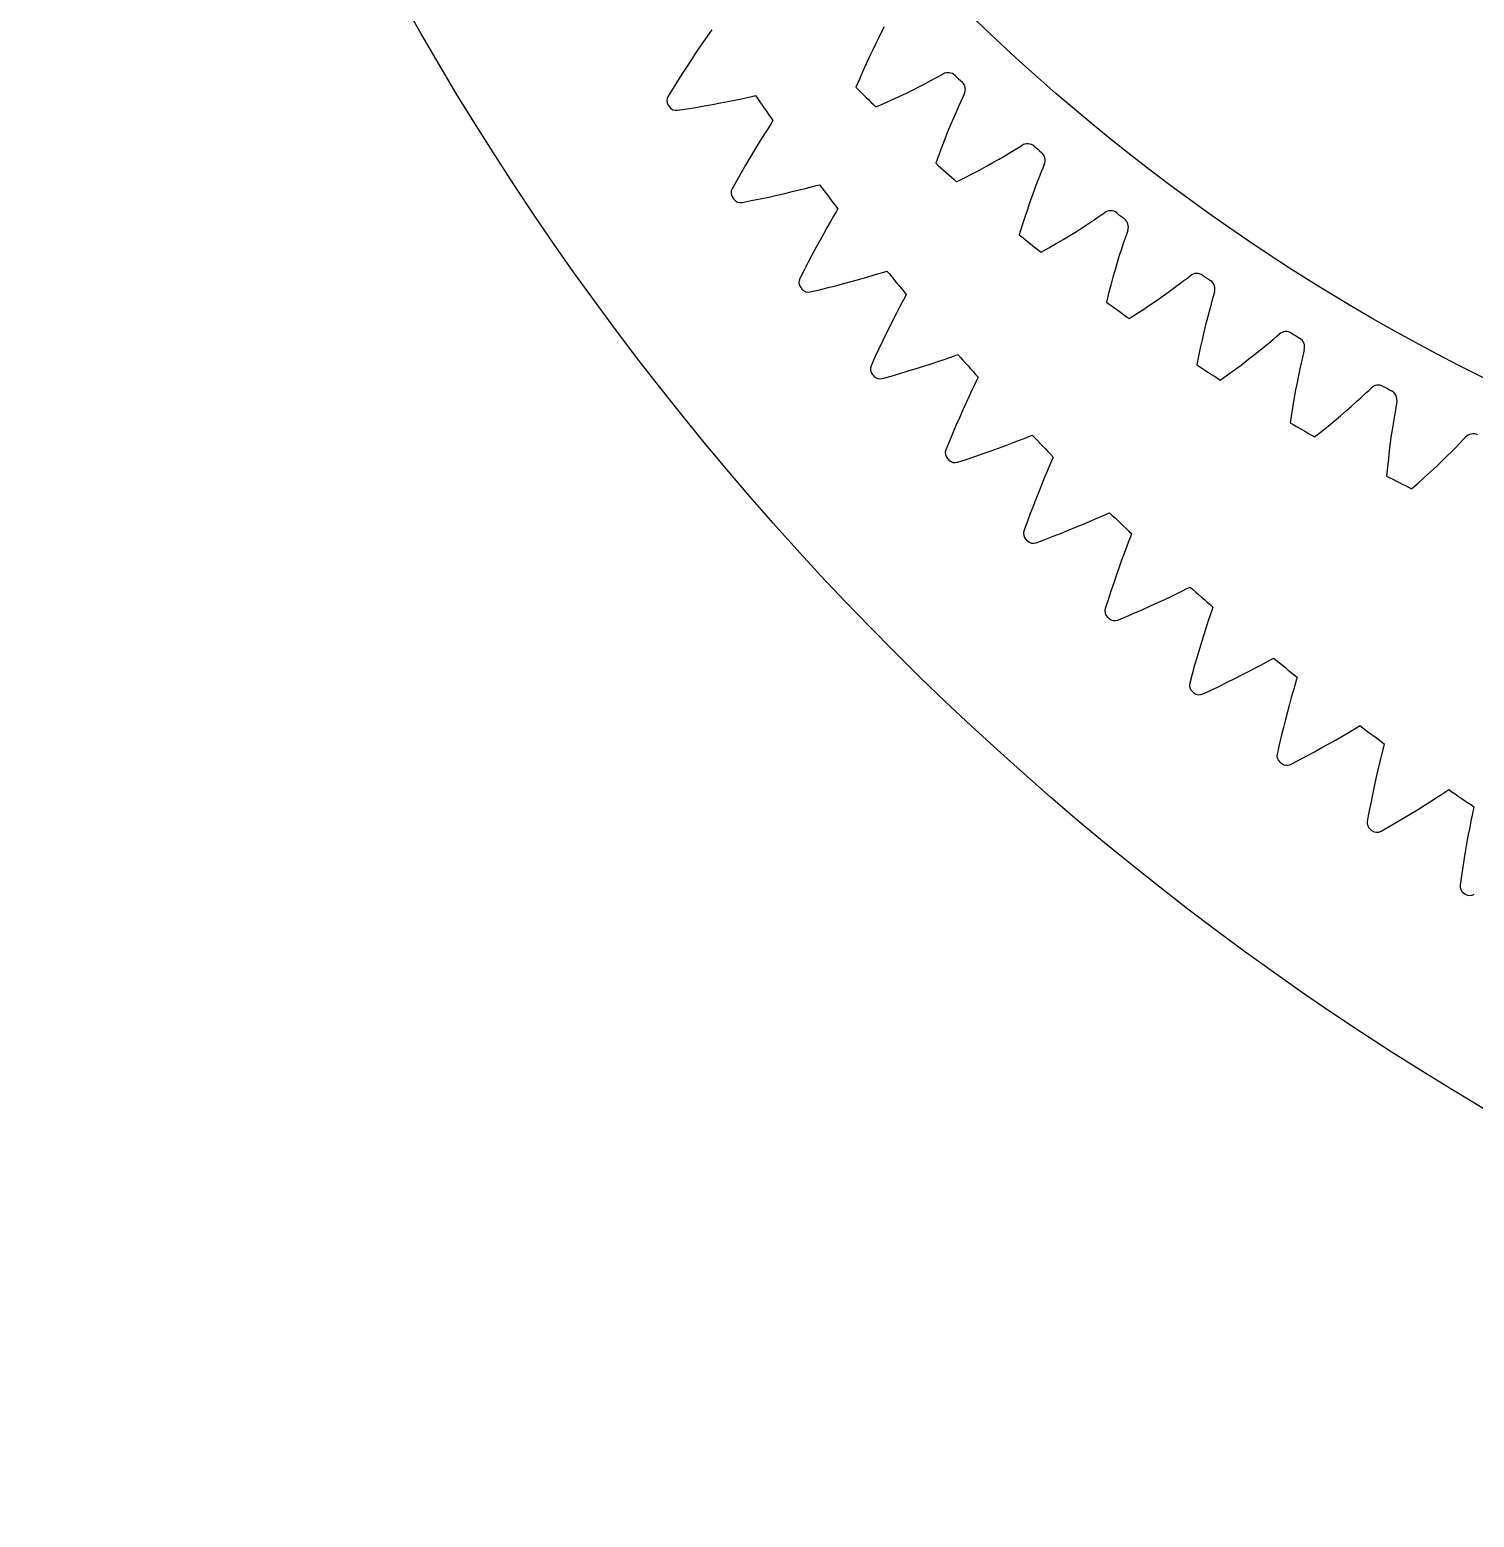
# Model space of a CAD drawing. Header units: millimetres. Extents: x -171 to 171, y -171 to 171.
# Drawn here: x -171.3 to -87.5, y -171.3 to -85 of the extents above; entities that cross this region are included whole.
import ezdxf

# ---------------------------------------------------------------- set-up
doc = ezdxf.new("R2010")
doc.units = ezdxf.units.MM

msp = doc.modelspace()

# ---------------------------------------------------------------- linework, layer by layer
at = {"layer": 'journal'}
msp.add_circle((-35, 0), 117.35, dxfattribs=at)
at = {"layer": 'outer'}
msp.add_circle((0, 0), 171.326572, dxfattribs=at)
at = {"layer": 'output_ring'}
for p, q in [((-131.88302, -85.206634), (-132.052615, -85.448295)), ((-131.766513, -85.042105), (-131.88302, -85.206634)), ((-132.466331, -86.048696), (-132.698349, -86.392274)), ((-132.249655, -85.732309), (-132.466331, -86.048696)), ((-132.052615, -85.448295), (-132.249655, -85.732309)), ((-132.942886, -86.759825), (-133.197897, -87.149153)), ((-132.698349, -86.392274), (-132.942886, -86.759825)), ((-133.733353, -87.987145), (-134.011479, -88.433657)), ((-133.461809, -87.558662), (-133.733353, -87.987145)), ((-133.197897, -87.149153), (-133.461809, -87.558662)), ((-134.011479, -88.433657), (-134.295698, -88.896827)), ((-129.415782, -88.909261), (-129.21908, -88.865083)), ((-133.750424, -89.71513), (-133.21353, -89.631153)), ((-133.21353, -89.631153), (-132.694356, -89.546386)), ((-132.694356, -89.546386), (-132.194355, -89.460752)), ((-132.194355, -89.460752), (-131.714804, -89.374857)), ((-131.714804, -89.374857), (-131.257306, -89.289405)), ((-131.257306, -89.289405), (-130.823938, -89.205235)), ((-130.823938, -89.205235), (-130.417516, -89.12339)), ((-130.417516, -89.12339), (-130.042094, -89.045235)), ((-130.042094, -89.045235), (-129.704111, -88.972737)), ((-129.704111, -88.972737), (-129.415782, -88.909261)), ((-128.32163, -90.481272), (-128.481293, -90.729608)), ((-128.211886, -90.312157), (-128.32163, -90.481272)), ((-128.870337, -91.346282), (-129.08824, -91.69898)), ((-128.666661, -91.021373), (-128.870337, -91.346282)), ((-128.481293, -90.729608), (-128.666661, -91.021373)), ((-129.317681, -92.076139), (-129.556706, -92.475482)), ((-129.08824, -91.69898), (-129.317681, -92.076139)), ((-129.803805, -92.89535), (-130.057761, -93.334485)), ((-129.556706, -92.475482), (-129.803805, -92.89535)), ((-130.317563, -93.791901), (-130.582779, -94.266209)), ((-130.057761, -93.334485), (-130.317563, -93.791901)), ((-125.706368, -94.080871), (-125.511617, -94.028759)), ((-129.471741, -94.956076), (-128.956429, -94.850339)), ((-128.956429, -94.850339), (-128.460309, -94.744512)), ((-128.460309, -94.744512), (-127.984633, -94.639254)), ((-127.984633, -94.639254), (-127.530974, -94.535332)), ((-127.530974, -94.535332), (-127.101373, -94.433669)), ((-127.101373, -94.433669), (-126.698601, -94.33542)), ((-126.698601, -94.33542), (-126.326655, -94.242115)), ((-126.326655, -94.242115), (-125.991888, -94.15598)), ((-125.991888, -94.15598), (-125.706368, -94.080871)), ((-130.004791, -95.061742), (-129.471741, -94.956076)), ((-124.549408, -95.60725), (-124.698876, -95.861853)), ((-124.446608, -95.433827), (-124.549408, -95.60725)), ((-125.062609, -96.493786), (-125.26604, -96.855025)), ((-124.872268, -96.16089), (-125.062609, -96.493786)), ((-124.698876, -95.861853), (-124.872268, -96.16089)), ((-125.480008, -97.241173), (-125.702653, -97.649874)), ((-125.26604, -96.855025), (-125.480008, -97.241173)), ((-125.932533, -98.079411), (-126.168485, -98.528477)), ((-125.702653, -97.649874), (-125.932533, -98.079411)), ((-126.409537, -98.996046), (-126.655313, -99.480712)), ((-126.168485, -98.528477), (-126.409537, -98.996046)), ((-122.403662, -99.284156), (-122.07266, -99.184525)), ((-122.07266, -99.184525), (-121.790419, -99.097907)), ((-121.790419, -99.097907), (-121.59794, -99.037945)), ((-125.51723, -100.124987), (-125.006626, -99.998454)), ((-125.006626, -99.998454), (-124.515203, -99.872608)), ((-124.515203, -99.872608), (-124.044183, -99.748159)), ((-124.044183, -99.748159), (-123.595108, -99.625937)), ((-123.595108, -99.625937), (-123.16998, -99.506948)), ((-123.16998, -99.506948), (-122.771521, -99.392458)), ((-122.771521, -99.392458), (-122.403662, -99.284156)), ((-126.04556, -100.252168), (-125.51723, -100.124987)), ((-120.711579, -100.836596), (-120.87271, -101.142415)), ((-120.572551, -100.576146), (-120.711579, -100.836596)), ((-120.476864, -100.398699), (-120.572551, -100.576146)), ((-121.049404, -101.482751), (-121.238028, -101.851938)), ((-120.87271, -101.142415), (-121.049404, -101.482751)), ((-121.642071, -102.663827), (-121.854355, -103.102327)), ((-121.436172, -102.246439), (-121.642071, -102.663827)), ((-121.238028, -101.851938), (-121.436172, -102.246439)), ((-121.854355, -103.102327), (-122.071914, -103.560587)), ((-122.293819, -104.037541), (-122.519752, -104.531769)), ((-122.071914, -103.560587), (-122.293819, -104.037541)), ((-119.036219, -104.416738), (-118.642727, -104.286194)), ((-118.642727, -104.286194), (-118.279559, -104.163073)), ((-118.279559, -104.163073), (-117.952867, -104.05011)), ((-117.952867, -104.05011), (-117.674368, -103.952126)), ((-117.674368, -103.952126), (-117.484477, -103.884412)), ((-121.879236, -105.277881), (-121.356495, -105.129393)), ((-121.356495, -105.129393), (-120.851438, -104.982271)), ((-120.851438, -104.982271), (-120.365519, -104.836614)), ((-120.365519, -104.836614), (-119.899929, -104.693178)), ((-119.899929, -104.693178), (-119.456176, -104.552858)), ((-119.456176, -104.552858), (-119.036219, -104.416738)), ((-116.309177, -105.198616), (-116.397595, -105.379795)), ((-116.674558, -105.957763), (-116.837315, -106.30498)), ((-116.525953, -105.645666), (-116.674558, -105.957763)), ((-116.397595, -105.379795), (-116.525953, -105.645666)), ((-117.010823, -106.681508), (-117.192816, -107.083715)), ((-116.837315, -106.30498), (-117.010823, -106.681508)), ((-117.381631, -107.509104), (-117.57597, -107.955847)), ((-117.192816, -107.083715), (-117.381631, -107.509104)), ((-117.774779, -108.422547), (-117.977174, -108.908102)), ((-117.57597, -107.955847), (-117.774779, -108.422547)), ((-113.639278, -108.744741), (-113.364979, -108.635551)), ((-113.364979, -108.635551), (-113.177988, -108.560198)), ((-117.977174, -108.908102), (-118.182892, -109.41108)), ((-116.018074, -109.628373), (-115.55868, -109.466187)), ((-115.55868, -109.466187), (-115.120978, -109.307999)), ((-115.120978, -109.307999), (-114.706883, -109.154972)), ((-114.706883, -109.154972), (-114.319004, -109.008588)), ((-114.319004, -109.008588), (-113.961124, -108.870851)), ((-113.961124, -108.870851), (-113.639278, -108.744741)), ((-117.512666, -110.130622), (-116.996371, -109.961072)), ((-116.996371, -109.961072), (-116.497692, -109.793603)), ((-116.497692, -109.793603), (-116.018074, -109.628373)), ((-112.148875, -110.28116), (-112.28471, -110.599023)), ((-112.031397, -110.010306), (-112.148875, -110.28116)), ((-111.950395, -109.825692), (-112.031397, -110.010306)), ((-112.433262, -110.952551), (-112.591369, -111.3358)), ((-112.28471, -110.599023), (-112.433262, -110.952551)), ((-112.756913, -111.745053), (-112.928333, -112.177744)), ((-112.591369, -111.3358), (-112.756913, -111.745053)), ((-113.104409, -112.631996), (-113.284141, -113.106369)), ((-112.928333, -112.177744), (-113.104409, -112.631996)), ((-113.466692, -113.599727), (-113.651857, -114.110629)), ((-113.284141, -113.106369), (-113.466692, -113.599727)), ((-111.027568, -114.059343), (-110.596636, -113.883547)), ((-110.596636, -113.883547), (-110.189083, -113.713864)), ((-110.189083, -113.713864), (-109.807455, -113.551881)), ((-109.807455, -113.551881), (-109.455451, -113.399754)), ((-109.455451, -113.399754), (-109.13898, -113.260705)), ((-109.13898, -113.260705), (-108.869331, -113.140488)), ((-108.869331, -113.140488), (-108.685548, -113.057619)), ((-112.953022, -114.802418), (-112.444023, -114.612084)), ((-112.444023, -114.612084), (-111.95254, -114.424544)), ((-111.95254, -114.424544), (-111.480012, -114.240013)), ((-111.480012, -114.240013), (-111.027568, -114.059343)), ((-107.587537, -114.735462), (-107.710379, -115.058569)), ((-107.481132, -114.46007), (-107.587537, -114.735462)), ((-107.407678, -114.272325), (-107.481132, -114.46007)), ((-107.844482, -115.417826), (-107.986927, -115.807169)), ((-107.710379, -115.058569), (-107.844482, -115.417826)), ((-108.13575, -116.222793), (-108.289495, -116.662076)), ((-107.986927, -115.807169), (-108.13575, -116.222793)), ((-108.447017, -117.12309), (-108.607377, -117.604358)), ((-108.289495, -116.662076), (-108.447017, -117.12309)), ((-108.769784, -118.104708), (-108.934093, -118.622695)), ((-108.607377, -117.604358), (-108.769784, -118.104708)), ((-105.890585, -118.271984), (-105.490242, -118.085924)), ((-105.490242, -118.085924), (-105.115493, -117.908609)), ((-105.115493, -117.908609), (-104.769943, -117.742342)), ((-104.769943, -117.742342), (-104.459367, -117.590582)), ((-104.459367, -117.590582), (-104.194811, -117.459536)), ((-104.194811, -117.459536), (-104.014537, -117.369287)), ((-107.706929, -119.07479), (-107.22345, -118.867485)), ((-107.22345, -118.867485), (-106.758789, -118.663957)), ((-106.758789, -118.663957), (-106.314038, -118.4651)), ((-106.314038, -118.4651), (-105.890585, -118.271984)), ((-102.849433, -119.001254), (-102.95908, -119.329074)), ((-102.754276, -118.721776), (-102.849433, -119.001254)), ((-102.688491, -118.531209), (-102.754276, -118.721776)), ((-108.207797, -119.285595), (-107.706929, -119.07479)), ((-103.078514, -119.693471), (-103.205064, -120.088266)), ((-102.95908, -119.329074), (-103.078514, -119.693471)), ((-103.336921, -120.50958), (-103.472737, -120.954733)), ((-103.205064, -120.088266), (-103.336921, -120.50958)), ((-103.611447, -121.421752), (-103.752172, -121.909123)), ((-103.472737, -120.954733), (-103.611447, -121.421752)), ((-99.608128, -121.727258), (-99.3491, -121.585598)), ((-99.3491, -121.585598), (-99.172631, -121.488118)), ((-103.894168, -122.415644), (-104.037351, -122.939863)), ((-103.752172, -121.909123), (-103.894168, -122.415644)), ((-101.425835, -122.676219), (-101.010555, -122.466101)), ((-101.010555, -122.466101), (-100.618082, -122.26397)), ((-100.618082, -122.26397), (-100.250826, -122.071614)), ((-100.250826, -122.071614), (-99.912298, -121.89148)), ((-99.912298, -121.89148), (-99.608128, -121.727258)), ((-103.284787, -123.572785), (-102.792873, -123.341856)), ((-102.792873, -123.341856), (-102.318193, -123.115128)), ((-102.318193, -123.115128), (-101.862161, -122.892936)), ((-101.862161, -122.892936), (-101.425835, -122.676219)), ((-97.942348, -123.071527), (-98.03862, -123.403522)), ((-97.858595, -122.788422), (-97.942348, -123.071527)), ((-97.800586, -122.595346), (-97.858595, -122.788422)), ((-98.253635, -124.172058), (-98.368309, -124.59837)), ((-98.143188, -123.772459), (-98.253635, -124.172058)), ((-98.03862, -123.403522), (-98.143188, -123.772459)), ((-98.485974, -125.048661), (-98.605643, -125.520918)), ((-98.368309, -124.59837), (-98.485974, -125.048661)), ((-98.605643, -125.520918), (-98.726502, -126.013591)), ((-95.221447, -126.034055), (-94.890497, -125.84035)), ((-94.890497, -125.84035), (-94.593232, -125.663936)), ((-94.593232, -125.663936), (-94.340158, -125.511896)), ((-94.340158, -125.511896), (-94.167785, -125.407344)), ((-98.847855, -126.525451), (-98.969675, -127.055042)), ((-98.726502, -126.013591), (-98.847855, -126.525451)), ((-96.798174, -126.920003), (-96.370989, -126.685781)), ((-96.370989, -126.685781), (-95.964565, -126.459006)), ((-95.964565, -126.459006), (-95.580606, -126.241136)), ((-95.580606, -126.241136), (-95.221447, -126.034055)), ((-92.802132, -126.653328), (-92.874343, -126.939595)), ((-92.751996, -126.458059), (-92.802132, -126.653328)), ((-98.19208, -127.656946), (-97.709929, -127.406271)), ((-97.709929, -127.406271), (-97.244827, -127.160493)), ((-97.244827, -127.160493), (-96.798174, -126.920003)), ((-93.046613, -127.64809), (-93.140775, -128.051837)), ((-92.957082, -127.275218), (-93.046613, -127.64809)), ((-92.874343, -126.939595), (-92.957082, -127.275218)), ((-93.238079, -128.482445), (-93.337398, -128.937135)), ((-93.140775, -128.051837), (-93.238079, -128.482445)), ((-93.437831, -129.413853), (-93.538625, -129.91102)), ((-93.337398, -128.937135), (-93.437831, -129.413853)), ((-89.712792, -129.582464), (-89.42292, -129.394149)), ((-89.42292, -129.394149), (-89.176215, -129.231977)), ((-89.176215, -129.231977), (-89.008221, -129.120526)), ((-93.538625, -129.91102), (-93.639134, -130.427377)), ((-91.157806, -130.487199), (-90.760906, -130.24414)), ((-90.760906, -130.24414), (-90.386092, -130.010889)), ((-90.386092, -130.010889), (-90.03562, -129.789422)), ((-90.03562, -129.789422), (-89.712792, -129.582464)), ((-87.551014, -130.113003), (-87.593196, -130.310143)), ((-93.639134, -130.427377), (-93.739393, -130.96147)), ((-92.466447, -131.261358), (-92.011688, -130.996934)), ((-92.011688, -130.996934), (-91.575148, -130.73854)), ((-91.575148, -130.73854), (-91.157806, -130.487199)), ((-87.722816, -130.937801), (-87.797162, -131.313995)), ((-87.653747, -130.5991), (-87.722816, -130.937801)), ((-87.593196, -130.310143), (-87.653747, -130.5991)), ((-92.938043, -131.531367), (-92.466447, -131.261358)), ((-87.874885, -131.721226), (-87.954658, -132.155424)), ((-87.797162, -131.313995), (-87.874885, -131.721226)), ((-88.03547, -132.613765), (-88.116501, -133.094162)), ((-87.954658, -132.155424), (-88.03547, -132.613765)), ((-88.197063, -133.595005), (-88.276565, -134.115011)), ((-88.116501, -133.094162), (-88.197063, -133.595005)), ((-88.276565, -134.115011), (-88.355096, -134.652729))]:
    msp.add_line(p, q, dxfattribs=at)
for centre, radius, start, end in [((0, 0), 156.826572, 214.516641, 215.160778), ((-133.884194, -89.14394), 0.48, 149.014672, 213.656816), ((0, 0), 161.326572, 213.656816, 213.698023), ((-133.820048, -89.240206), 0.48, 213.698023, 278.340167), ((0, 0), 156.826572, 216.839222, 217.483359), ((-130.161599, -94.496443), 0.48, 151.337253, 215.979397), ((0, 0), 161.326572, 215.979397, 216.020603), ((-130.093604, -94.59003), 0.48, 216.020603, 280.662747), ((0, 0), 156.826572, 219.161803, 219.805939), ((-126.225148, -99.693688), 0.48, 153.659833, 218.301977), ((0, 0), 161.326572, 218.301977, 218.343184), ((-126.153416, -99.784443), 0.48, 218.343184, 282.985328), ((0, 0), 156.826572, 221.484383, 222.12852), ((-122.08131, -104.727137), 0.48, 155.982414, 220.624558), ((0, 0), 161.326572, 220.624558, 220.665765), ((-122.005959, -104.814911), 0.48, 220.665765, 285.307909), ((0, 0), 156.826572, 223.806964, 224.451101), ((-117.736893, -109.58852), 0.48, 158.304995, 222.947138), ((0, 0), 161.326572, 222.947138, 222.988345), ((-117.658047, -109.673167), 0.48, 222.988345, 287.630489), ((0, 0), 156.826572, 226.129545, 226.773681), ((-113.199034, -114.269849), 0.48, 160.627575, 225.269719), ((0, 0), 161.326572, 225.269719, 225.310926), ((-113.116822, -114.351231), 0.48, 225.310926, 289.95307), ((0, 0), 156.826572, 228.452125, 229.096262), ((-108.475189, -118.763432), 0.48, 162.950156, 227.5923), ((0, 0), 161.326572, 227.5923, 227.633507), ((-108.389747, -118.841417), 0.48, 227.633507, 292.275651), ((0, 0), 156.826572, 230.774706, 231.418843), ((-103.57312, -123.061888), 0.48, 165.272737, 229.91488), ((0, 0), 161.326572, 229.91488, 229.956087), ((-103.484588, -123.136346), 0.48, 229.956087, 294.598231), ((0, 0), 156.826572, 233.097286, 233.741423), ((-98.500881, -127.158154), 0.48, 167.595317, 232.237461), ((0, 0), 161.326572, 232.237461, 232.278668), ((-98.409404, -127.228962), 0.48, 232.278668, 296.920812), ((0, 0), 156.826572, 235.419867, 236.064004), ((-93.266805, -131.045499), 0.48, 169.917898, 234.560042), ((0, 0), 161.326572, 234.560042, 234.601249), ((-93.172533, -131.112542), 0.48, 234.601249, 299.243392), ((-87.879492, -134.717536), 0.48, 172.240478, 236.882622), ((0, 0), 161.326572, 236.882622, 236.923829), ((-87.782581, -134.780704), 0.48, 236.923829, 301.565973)]:
    msp.add_arc(centre, radius, start, end, dxfattribs=at)
at = {"layer": 'thin_ring_external'}
for p, q in [((-121.908293, -85.166299), (-122.072, -85.48629)), ((-121.758219, -84.879338), (-121.908293, -85.166299)), ((-122.427223, -86.206555), (-122.614592, -86.601391)), ((-122.245773, -85.834117), (-122.427223, -86.206555)), ((-122.072, -85.48629), (-122.245773, -85.834117)), ((-122.806507, -87.017012), (-123.00185, -87.452185)), ((-122.614592, -86.601391), (-122.806507, -87.017012)), ((-123.199686, -87.905938), (-123.399211, -88.377483)), ((-123.00185, -87.452185), (-123.199686, -87.905938)), ((-119.367379, -88.15659), (-119.049505, -87.98881)), ((-119.049505, -87.98881), (-118.764484, -87.835084)), ((-118.764484, -87.835084), (-118.522234, -87.701885)), ((-118.522234, -87.701885), (-118.355262, -87.611994)), ((-120.888596, -88.910585), (-120.47546, -88.713378)), ((-120.47546, -88.713378), (-120.083049, -88.520983)), ((-120.083049, -88.520983), (-119.712959, -88.334791)), ((-119.712959, -88.334791), (-119.367379, -88.15659)), ((-117.114536, -88.775922), (-117.19359, -88.948289)), ((-122.241387, -89.520615), (-121.772428, -89.315084)), ((-121.772428, -89.315084), (-121.321239, -89.111469)), ((-121.321239, -89.111469), (-120.888596, -88.910585)), ((-117.446284, -89.492794), (-117.593438, -89.820726)), ((-117.311059, -89.198544), (-117.446284, -89.492794)), ((-117.19359, -88.948289), (-117.311059, -89.198544)), ((-117.911422, -90.558189), (-118.078386, -90.962078)), ((-117.749225, -90.176973), (-117.911422, -90.558189)), ((-117.593438, -89.820726), (-117.749225, -90.176973)), ((-118.248828, -91.386956), (-118.421696, -91.831535)), ((-118.078386, -90.962078), (-118.248828, -91.386956)), ((-118.596105, -92.294798), (-118.771293, -92.775915)), ((-118.421696, -91.831535), (-118.596105, -92.294798)), ((-114.755998, -92.349443), (-114.447106, -92.165651)), ((-114.447106, -92.165651), (-114.170306, -91.997572)), ((-114.170306, -91.997572), (-113.935174, -91.852178)), ((-113.935174, -91.852178), (-113.77301, -91.753879)), ((-116.658553, -93.402842), (-116.236732, -93.180129)), ((-116.236732, -93.180129), (-115.834204, -92.962084)), ((-115.834204, -92.962084), (-115.452129, -92.749903)), ((-115.452129, -92.749903), (-115.092029, -92.545057)), ((-115.092029, -92.545057), (-114.755998, -92.349443)), ((-112.54462, -93.029115), (-112.649158, -93.285041)), ((-112.474471, -92.852936), (-112.54462, -93.029115)), ((-117.556609, -93.858437), (-117.098757, -93.629229)), ((-117.098757, -93.629229), (-116.658553, -93.402842)), ((-112.8994, -93.92083), (-113.036794, -94.284567)), ((-112.769182, -93.585812), (-112.8994, -93.92083)), ((-112.649158, -93.285041), (-112.769182, -93.585812)), ((-113.179314, -94.673568), (-113.325437, -95.085455)), ((-113.036794, -94.284567), (-113.179314, -94.673568)), ((-113.473962, -95.518481), (-113.623905, -95.971307)), ((-113.325437, -95.085455), (-113.473962, -95.518481)), ((-109.369582, -95.92005), (-109.142181, -95.762839)), ((-109.142181, -95.762839), (-108.985247, -95.656388)), ((-113.774432, -96.442871), (-113.924825, -96.932307)), ((-113.623905, -95.971307), (-113.774432, -96.442871)), ((-110.611318, -96.73685), (-110.262147, -96.513884)), ((-110.262147, -96.513884), (-109.936544, -96.301367)), ((-109.936544, -96.301367), (-109.637439, -96.102043)), ((-109.637439, -96.102043), (-109.369582, -95.92005)), ((-112.2109, -97.699107), (-111.782829, -97.450538)), ((-111.782829, -97.450538), (-111.37293, -97.206576)), ((-111.37293, -97.206576), (-110.982062, -96.968263)), ((-110.982062, -96.968263), (-110.611318, -96.73685)), ((-107.88919, -97.434675), (-108.002132, -97.775905)), ((-107.78468, -97.128169), (-107.88919, -97.434675)), ((-107.693346, -96.867238), (-107.78468, -97.128169)), ((-107.632284, -96.687707), (-107.693346, -96.867238)), ((-112.656452, -97.951394), (-112.2109, -97.699107)), ((-108.120773, -98.146183), (-108.243245, -98.541954)), ((-108.002132, -97.775905), (-108.120773, -98.146183)), ((-108.368146, -98.960764), (-108.494367, -99.40081)), ((-108.243245, -98.541954), (-108.368146, -98.960764)), ((-108.620992, -99.860702), (-108.747245, -100.339336)), ((-108.494367, -99.40081), (-108.620992, -99.860702)), ((-105.235916, -100.230917), (-104.921588, -100.002052)), ((-104.921588, -100.002052), (-104.633051, -99.787715)), ((-104.633051, -99.787715), (-104.374837, -99.592283)), ((-104.374837, -99.592283), (-104.155759, -99.423666)), ((-104.155759, -99.423666), (-104.004466, -99.30934)), ((-108.747245, -100.339336), (-108.872451, -100.835812)), ((-106.309881, -100.979423), (-105.93169, -100.721463)), ((-105.93169, -100.721463), (-105.573247, -100.471421)), ((-105.573247, -100.471421), (-105.235916, -100.230917)), ((-102.730314, -100.717899), (-102.819038, -101.029342)), ((-102.652423, -100.452646), (-102.730314, -100.717899)), ((-102.600608, -100.270231), (-102.652423, -100.452646)), ((-107.553697, -101.788806), (-107.121608, -101.514098)), ((-107.121608, -101.514098), (-106.706788, -101.243996)), ((-106.706788, -101.243996), (-106.309881, -100.979423)), ((-103.013989, -101.751747), (-103.116092, -102.153255)), ((-102.914409, -101.375894), (-103.013989, -101.751747)), ((-102.819038, -101.029342), (-102.914409, -101.375894)), ((-103.219446, -102.577897), (-103.323033, -103.023813)), ((-103.116092, -102.153255), (-103.219446, -102.577897)), ((-103.426011, -103.489571), (-103.52766, -103.974027)), ((-103.323033, -103.023813), (-103.426011, -103.489571)), ((-100.026447, -103.686459), (-99.724216, -103.441843)), ((-99.724216, -103.441843), (-99.446999, -103.213052)), ((-99.446999, -103.213052), (-99.1991, -103.004691)), ((-99.1991, -103.004691), (-98.988918, -102.825107)), ((-98.988918, -102.825107), (-98.84366, -102.703206)), ((-103.52766, -103.974027), (-103.627352, -104.476249)), ((-101.060792, -104.488826), (-100.696266, -104.211892)), ((-100.696266, -104.211892), (-100.351058, -103.943873)), ((-100.351058, -103.943873), (-100.026447, -103.686459)), ((-97.571953, -104.360436), (-97.649505, -104.711405)), ((-97.499248, -104.044869), (-97.571953, -104.360436)), ((-97.435002, -103.775984), (-97.499248, -104.044869)), ((-97.392569, -103.591161), (-97.435002, -103.775984)), ((-102.261658, -105.360663), (-101.84416, -105.064251)), ((-101.84416, -105.064251), (-101.443672, -104.77332)), ((-101.443672, -104.77332), (-101.060792, -104.488826)), ((-97.729764, -105.091852), (-97.811233, -105.49805)), ((-97.649505, -104.711405), (-97.729764, -105.091852)), ((-97.892769, -105.927415), (-97.973453, -106.378039)), ((-97.811233, -105.49805), (-97.892769, -105.927415)), ((-93.855875, -106.148371), (-93.655137, -105.95829)), ((-93.655137, -105.95829), (-93.516293, -105.82913)), ((-98.052514, -106.848447), (-98.129294, -107.337462)), ((-97.973453, -106.378039), (-98.052514, -106.848447)), ((-94.958375, -107.145148), (-94.647332, -106.871495)), ((-94.647332, -106.871495), (-94.357985, -106.611766)), ((-94.357985, -106.611766), (-94.092812, -106.369119)), ((-94.092812, -106.369119), (-93.855875, -106.148371)), ((-92.054696, -106.828582), (-92.105129, -107.100397)), ((-92.021755, -106.641834), (-92.054696, -106.828582)), ((-98.129294, -107.337462), (-98.203212, -107.844119)), ((-96.007212, -108.029303), (-95.639358, -107.725629)), ((-95.639358, -107.725629), (-95.289448, -107.430444)), ((-95.289448, -107.430444), (-94.958375, -107.145148)), ((-92.221156, -107.773736), (-92.281884, -108.157785)), ((-92.161626, -107.419265), (-92.221156, -107.773736)), ((-92.105129, -107.100397), (-92.161626, -107.419265)), ((-96.794141, -108.657647), (-96.392322, -108.340303)), ((-96.392322, -108.340303), (-96.007212, -108.029303)), ((-92.342506, -108.567613), (-92.402013, -109.000581)), ((-92.281884, -108.157785), (-92.342506, -108.567613)), ((-88.168332, -108.81504), (-88.036263, -108.678959)), ((-92.459582, -109.454737), (-92.514521, -109.928568)), ((-92.402013, -109.000581), (-92.459582, -109.454737)), ((-89.112603, -109.777716), (-88.836895, -109.503551)), ((-88.836895, -109.503551), (-88.584458, -109.247681)), ((-88.584458, -109.247681), (-88.359102, -109.015122)), ((-88.359102, -109.015122), (-88.168332, -108.81504)), ((-92.566231, -110.420866), (-92.614182, -110.930636)), ((-92.514521, -109.928568), (-92.566231, -110.420866)), ((-90.059723, -110.681389), (-89.725342, -110.368722)), ((-89.725342, -110.368722), (-89.409268, -110.066894)), ((-89.409268, -110.066894), (-89.112603, -109.777716)), ((-90.780319, -111.333708), (-90.411592, -111.003449)), ((-90.411592, -111.003449), (-90.059723, -110.681389)), ((-91.16541, -111.671154), (-90.780319, -111.333708))]:
    msp.add_line(p, q, dxfattribs=at)
for centre, radius, start, end in [((-118.054713, -88.131292), 0.6, 46.698628, 120.060588), ((-35, 0), 120.5, 226.698628, 226.959909), ((-35, 0), 125, 224.992957, 225.73875), ((-117.651954, -88.509121), 0.6, 333.597949, 46.959909), ((-113.446337, -92.257153), 0.6, 49.625457, 122.987417), ((-35, 0), 120.5, 229.625457, 229.886738), ((-113.024811, -92.613924), 0.6, 336.524778, 49.886738), ((-35, 0), 125, 227.919787, 228.665579), ((-108.633303, -96.142325), 0.6, 52.552286, 125.914247), ((-35, 0), 120.5, 232.552286, 232.813567), ((-108.19411, -96.477108), 0.6, 339.451607, 52.813567), ((-35, 0), 125, 230.846616, 231.592408), ((-103.628168, -99.776673), 0.6, 55.479116, 128.841076), ((-35, 0), 120.5, 235.479116, 235.740397), ((-103.172454, -100.088593), 0.6, 342.378436, 55.740397), ((-35, 0), 125, 233.773445, 234.519238), ((-98.443991, -103.150715), 0.6, 58.405945, 131.767905), ((-35, 0), 120.5, 238.405945, 238.667226), ((-97.972944, -103.43896), 0.6, 345.305266, 58.667226), ((-35, 0), 125, 236.700274, 237.446067), ((-93.094295, -106.255649), 0.6, 61.332774, 134.694734), ((-35, 0), 120.5, 241.332774, 241.594055), ((-92.609144, -106.519465), 0.6, 348.232095, 61.594055), ((-35, 0), 125, 239.627104, 240.372896), ((-87.593038, -109.083374), 0.6, 64.259603, 137.621564), ((-35, 0), 125, 242.553933, 243.299726)]:
    msp.add_arc(centre, radius, start, end, dxfattribs=at)

doc.saveas('drawing.dxf')
